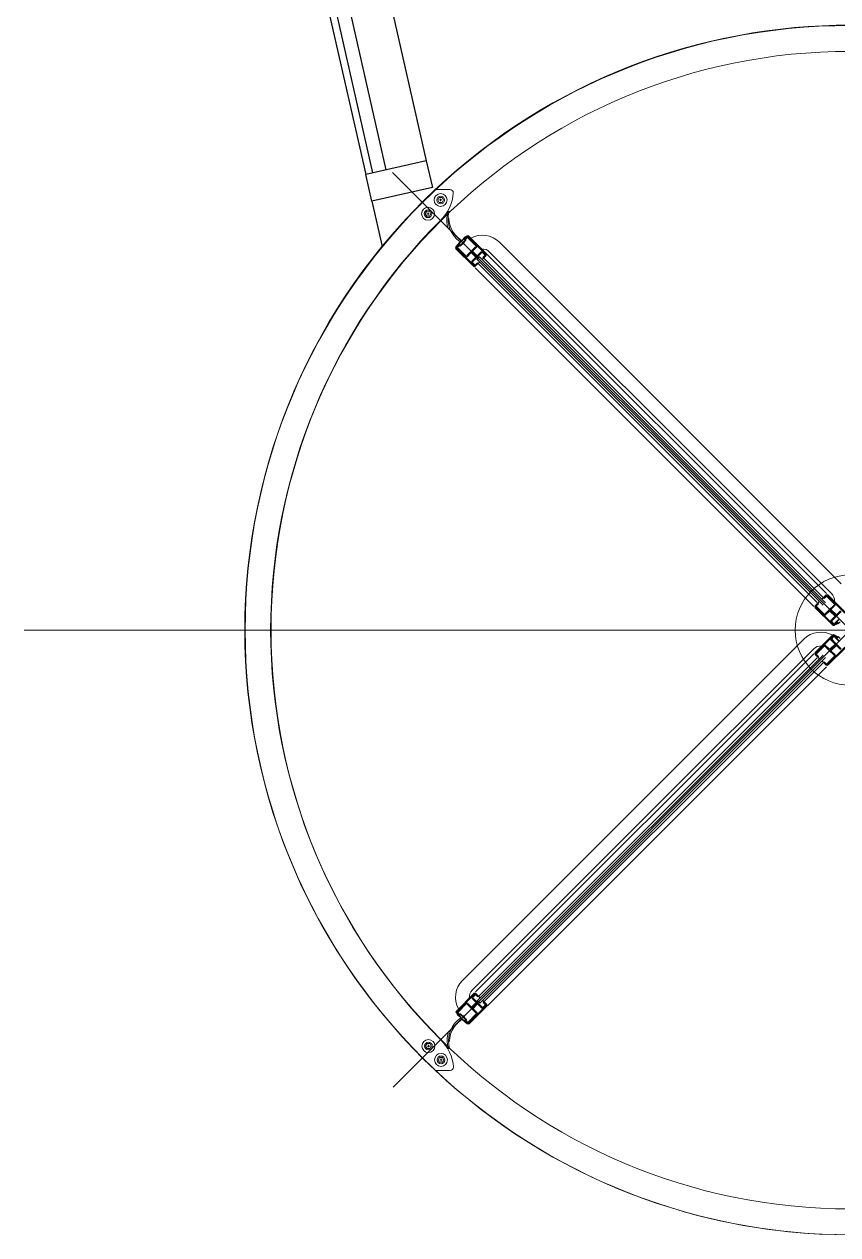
# Model space of a CAD drawing. Header units: inches. Extents: x -399 to 3145, y -842 to 1753.
# Drawn here: x 1074.2 to 1133.2, y -483.9 to -396.1 of the extents above; entities that cross this region are included whole.
import ezdxf

# ---------------------------------------------------------------- set-up
doc = ezdxf.new("R2010")
doc.units = ezdxf.units.IN
doc.header["$MEASUREMENT"] = 0
doc.layers.add('Level 16', color=7, linetype='Continuous', lineweight=9)
doc.layers.add('Level 25', color=7, linetype='Continuous', lineweight=9)

# ---------------------------------------------------------------- blocks, each defined once
blk = doc.blocks.new('1st-Floor-WCB_dwg_CEFAST-825242-Level 1')
at = {"layer": 'Level 25'}
for p, q in [((-0.55, 0), (0.55, 0)), ((0, -0.55), (0, 0.55))]:
    blk.add_line(p, q, dxfattribs=at)
at = {"layer": 'Level 25', "flags": 128}
blk.add_lwpolyline([(-0.62, -1.08), (0.62, -1.08), (1.25, 0), (0.62, 1.08), (-0.62, 1.08), (-1.25, 0)], close=True, dxfattribs=at)
at = {"layer": 'Level 25'}
for radius in [2.86, 1.71]:
    blk.add_circle((0, 0), radius, dxfattribs=at)
blk = doc.blocks.new('1st-Floor-WCB_dwg_CEFAST-825243-Level 1')
at = {"layer": 'Level 25'}
for p, q in [((-0.55, 0), (0.55, 0)), ((0, -0.55), (0, 0.55))]:
    blk.add_line(p, q, dxfattribs=at)
at = {"layer": 'Level 25', "flags": 128}
blk.add_lwpolyline([(-0.62, -1.08), (0.62, -1.08), (1.25, 0), (0.62, 1.08), (-0.62, 1.08), (-1.25, 0)], close=True, dxfattribs=at)
at = {"layer": 'Level 25'}
for radius in [2.86, 1.71]:
    blk.add_circle((0, 0), radius, dxfattribs=at)

msp = doc.modelspace()

# ---------------------------------------------------------------- linework, layer by layer
at = {"layer": 'Level 16', "color": 50, "lineweight": 30}
for p, q in [((1083.099, -330.12), (1100.411, -406.626)), ((1086.025, -329.458), (1103.337, -405.964)), ((1081.581, -330.207), (1098.948, -406.957)), ((1082.124, -330.34), (1099.436, -406.847)), ((1103.337, -405.964), (1098.948, -406.957)), ((1103.337, -405.964), (1103.778, -407.915)), ((1099.389, -408.908), (1098.948, -406.957)), ((1103.778, -407.915), (1099.389, -408.908)), ((1099.389, -408.908), (1100.132, -412.192))]:
    msp.add_line(p, q, dxfattribs=at)
msp.add_arc((1104.027, -408.162), 0.11, 91.00389, 131.43323, dxfattribs=at)
at = {"layer": 'Level 25', "color": 2, "lineweight": 13}
for p, q in [((1133.952, -439.897), (1100.88, -406.825)), ((1105.044, -408.052), (1104.025, -408.052)), ((1103.554, -409.815), (1103.374, -409.815)), ((1103.464, -409.725), (1103.464, -409.905)), ((1105.903, -411.749), (1105.933, -411.777)), ((1106.281, -411.424), (1106.095, -411.61)), ((1106.391, -411.502), (1106.35, -411.543)), ((1106.387, -411.497), (1106.353, -411.531)), ((1106.383, -411.493), (1106.357, -411.519)), ((1106.378, -411.488), (1106.36, -411.506)), ((1106.374, -411.484), (1106.364, -411.494)), ((1106.369, -411.48), (1106.367, -411.482)), ((1106.418, -411.429), (1107.686, -412.697)), ((1105.485, -412.352), (1106.758, -413.625)), ((1105.543, -412.306), (1105.541, -412.308)), ((1105.555, -412.303), (1105.545, -412.313)), ((1105.567, -412.299), (1105.549, -412.317)), ((1105.58, -412.296), (1105.554, -412.322)), ((1105.592, -412.292), (1105.558, -412.326)), ((1105.604, -412.289), (1105.563, -412.33)), ((1105.802, -411.855), (1105.831, -411.882)), ((1106.018, -411.87), (1106.033, -411.884)), ((1106.075, -411.87), (1106.089, -411.884)), ((1106.269, -412.85), (1106.911, -412.208)), ((1106.569, -412.649), (1106.291, -412.927)), ((1106.649, -412.473), (1106.533, -412.589)), ((1106.639, -412.492), (1106.552, -412.578)), ((1106.634, -412.505), (1106.566, -412.574)), ((1106.632, -412.516), (1106.577, -412.572)), ((1106.632, -412.526), (1106.586, -412.571)), ((1106.632, -412.535), (1106.595, -412.571)), ((1106.632, -412.543), (1106.603, -412.572)), ((1106.634, -412.55), (1106.611, -412.573)), ((1106.907, -412.945), (1106.611, -412.649)), ((1106.635, -412.557), (1106.618, -412.575)), ((1106.638, -412.564), (1106.624, -412.577)), ((1106.64, -412.57), (1106.631, -412.58)), ((1106.643, -412.576), (1106.637, -412.582)), ((1106.646, -412.582), (1106.642, -412.586)), ((1106.65, -412.587), (1106.648, -412.589)), ((1106.654, -412.592), (1106.653, -412.593)), ((1106.656, -412.595), (1106.964, -412.903)), ((1106.658, -412.597), (1106.657, -412.597)), ((1106.71, -412.508), (1106.983, -412.235)), ((1107.006, -412.846), (1106.71, -412.55)), ((1107.049, -412.846), (1107.322, -412.573)), ((1107.371, -412.623), (1107.094, -412.9)), ((1107.414, -412.623), (1107.554, -412.763)), ((1107.602, -412.716), (1107.553, -412.765)), ((1120.932, -425.59), (1107.929, -412.587)), ((1121.639, -424.883), (1108.637, -411.88)), ((1106.63, -413.398), (1106.78, -413.548)), ((1106.634, -413.261), (1106.907, -412.988)), ((1106.823, -413.494), (1106.684, -413.353)), ((1106.819, -413.498), (1106.773, -413.545)), ((1106.816, -413.51), (1106.777, -413.549)), ((1106.813, -413.522), (1106.782, -413.554)), ((1106.81, -413.534), (1106.786, -413.558)), ((1106.807, -413.546), (1106.791, -413.562)), ((1106.804, -413.558), (1106.795, -413.567)), ((1106.801, -413.57), (1106.799, -413.571)), ((1106.891, -413.625), (1107.156, -413.36)), ((1132.093, -438.209), (1107.012, -413.115)), ((1131.676, -438.012), (1107.109, -413.435)), ((1132.27, -438.032), (1107.189, -412.938)), ((1107.686, -412.83), (1107.421, -413.095)), ((1107.506, -413.038), (1132.072, -437.614)), ((1107.606, -412.72), (1107.565, -412.761)), ((1107.611, -412.725), (1107.578, -412.758)), ((1107.615, -412.729), (1107.59, -412.754)), ((1107.619, -412.734), (1107.602, -412.751)), ((1107.624, -412.738), (1107.615, -412.747)), ((1107.628, -412.742), (1107.627, -412.744)), ((1107.735, -412.737), (1132.337, -437.349)), ((1106.87, -413.737), (1131.435, -438.302)), ((1133.413, -436.655), (1121.64, -424.882)), ((1132.705, -437.362), (1120.933, -425.589)), ((1131.523, -438.257), (1131.788, -437.992)), ((1132.318, -437.462), (1132.053, -437.727)), ((1132.434, -437.544), (1132.384, -437.594)), ((1132.433, -437.544), (1132.392, -437.586)), ((1132.429, -437.54), (1132.395, -437.574)), ((1132.425, -437.535), (1132.398, -437.562)), ((1132.42, -437.531), (1132.402, -437.55)), ((1132.416, -437.526), (1132.405, -437.537)), ((1132.411, -437.522), (1132.408, -437.525)), ((1133.723, -438.735), (1132.451, -437.462)), ((1132.795, -439.663), (1131.522, -438.389)), ((1131.586, -438.347), (1131.583, -438.351)), ((1131.598, -438.344), (1131.587, -438.355)), ((1131.61, -438.341), (1131.591, -438.36)), ((1131.623, -438.337), (1131.596, -438.364)), ((1131.635, -438.334), (1131.6, -438.368)), ((1132.624, -438.464), (1132.522, -438.566)), ((1132.618, -438.479), (1132.538, -438.559)), ((1132.614, -438.491), (1132.551, -438.555)), ((1132.613, -438.502), (1132.561, -438.554)), ((1132.57, -438.509), (1132.571, -438.511)), ((1132.613, -438.511), (1132.57, -438.553)), ((1132.613, -438.519), (1132.579, -438.553)), ((1132.614, -438.527), (1132.587, -438.554)), ((1132.615, -438.535), (1132.594, -438.556)), ((1132.617, -438.542), (1132.601, -438.558)), ((1132.62, -438.548), (1132.608, -438.56)), ((1132.622, -438.554), (1132.614, -438.562)), ((1132.642, -438.582), (1132.994, -438.934)), ((1132.945, -439.026), (1132.666, -439.305)), ((1132.97, -438.214), (1132.685, -438.499)), ((1133.044, -438.885), (1132.691, -438.532)), ((1133.359, -438.612), (1133.086, -438.885)), ((1134.352, -439.733), (1100.924, -473.16)), ((1132.721, -439.391), (1132.86, -439.533)), ((1132.859, -439.537), (1132.814, -439.583)), ((1132.856, -439.549), (1132.818, -439.587)), ((1132.853, -439.561), (1132.822, -439.592)), ((1132.85, -439.573), (1132.827, -439.596)), ((1132.846, -439.585), (1132.831, -439.6)), ((1132.843, -439.597), (1132.836, -439.605)), ((1187.63, -440.015), (1074.194, -440.015)), ((1130.71, -440.672), (1118.937, -452.445)), ((1132.795, -440.366), (1131.522, -441.64)), ((1132.945, -441.003), (1132.666, -440.724)), ((1132.721, -440.638), (1132.86, -440.496)), ((1132.859, -440.492), (1132.814, -440.447)), ((1132.856, -440.48), (1132.818, -440.442)), ((1132.853, -440.468), (1132.822, -440.438)), ((1132.85, -440.456), (1132.827, -440.433)), ((1132.846, -440.444), (1132.831, -440.429)), ((1132.843, -440.432), (1132.836, -440.425)), ((1131.417, -441.379), (1119.644, -453.152)), ((1131.586, -441.682), (1131.583, -441.679)), ((1131.598, -441.685), (1131.587, -441.674)), ((1131.61, -441.689), (1131.591, -441.67)), ((1131.623, -441.692), (1131.596, -441.665)), ((1131.635, -441.695), (1131.6, -441.661)), ((1131.654, -441.706), (1132.186, -441.174)), ((1133.723, -441.294), (1132.451, -442.567)), ((1132.624, -441.566), (1132.522, -441.463)), ((1132.618, -441.55), (1132.538, -441.471)), ((1132.614, -441.538), (1132.551, -441.474)), ((1132.613, -441.528), (1132.561, -441.476)), ((1132.613, -441.518), (1132.57, -441.476)), ((1132.57, -441.52), (1132.571, -441.518)), ((1132.613, -441.51), (1132.579, -441.476)), ((1132.614, -441.502), (1132.587, -441.475)), ((1132.615, -441.495), (1132.594, -441.474)), ((1132.617, -441.488), (1132.601, -441.472)), ((1132.62, -441.481), (1132.608, -441.47)), ((1132.622, -441.475), (1132.614, -441.467)), ((1132.642, -441.448), (1132.994, -441.095)), ((1132.97, -441.815), (1132.685, -441.53)), ((1133.044, -441.144), (1132.691, -441.497)), ((1133.359, -441.417), (1133.086, -441.144)), ((1106.9, -466.263), (1131.435, -441.727)), ((1132.093, -441.82), (1107.041, -466.885)), ((1131.676, -442.017), (1107.138, -466.565)), ((1132.27, -441.997), (1107.218, -467.062)), ((1107.535, -466.962), (1132.072, -442.416)), ((1131.523, -441.772), (1131.788, -442.037)), ((1132.318, -442.567), (1132.053, -442.302)), ((1132.915, -441.904), (1132.384, -442.435)), ((1132.433, -442.485), (1132.392, -442.443)), ((1132.429, -442.49), (1132.395, -442.455)), ((1132.425, -442.494), (1132.398, -442.468)), ((1132.42, -442.498), (1132.402, -442.48)), ((1132.416, -442.503), (1132.405, -442.492)), ((1132.411, -442.507), (1132.408, -442.504)), ((1107.764, -467.263), (1132.337, -442.681)), ((1118.938, -452.445), (1105.965, -465.419)), ((1119.645, -453.152), (1106.672, -466.126)), ((1105.515, -467.648), (1106.788, -466.375)), ((1106.233, -467.127), (1105.646, -467.715)), ((1106.299, -467.15), (1106.94, -467.792)), ((1106.598, -467.351), (1106.321, -467.073)), ((1106.937, -467.055), (1106.641, -467.351)), ((1106.659, -466.602), (1106.81, -466.452)), ((1106.664, -466.739), (1106.937, -467.012)), ((1106.686, -467.405), (1106.993, -467.097)), ((1107.036, -467.154), (1106.74, -467.45)), ((1106.849, -466.502), (1106.802, -466.455)), ((1106.846, -466.49), (1106.807, -466.451)), ((1106.842, -466.478), (1106.811, -466.446)), ((1106.839, -466.466), (1106.816, -466.442)), ((1106.836, -466.454), (1106.82, -466.438)), ((1106.833, -466.442), (1106.824, -466.433)), ((1106.83, -466.43), (1106.829, -466.429)), ((1106.92, -466.375), (1107.185, -466.64)), ((1107.078, -467.154), (1107.351, -467.427)), ((1107.401, -467.377), (1107.123, -467.1)), ((1107.715, -467.17), (1107.45, -466.905)), ((1105.572, -467.694), (1105.57, -467.692)), ((1105.585, -467.697), (1105.574, -467.687)), ((1105.597, -467.701), (1105.579, -467.683)), ((1105.609, -467.704), (1105.583, -467.678)), ((1105.621, -467.708), (1105.588, -467.674)), ((1105.634, -467.711), (1105.592, -467.67)), ((1106.963, -467.857), (1106.376, -468.444)), ((1106.447, -468.571), (1107.715, -467.303)), ((1106.678, -467.527), (1106.563, -467.411)), ((1106.668, -467.508), (1106.582, -467.422)), ((1106.664, -467.495), (1106.595, -467.426)), ((1106.662, -467.484), (1106.606, -467.428)), ((1106.661, -467.474), (1106.616, -467.429)), ((1106.661, -467.465), (1106.624, -467.429)), ((1106.662, -467.457), (1106.632, -467.428)), ((1106.663, -467.45), (1106.64, -467.427)), ((1106.665, -467.443), (1106.647, -467.425)), ((1106.667, -467.436), (1106.654, -467.423)), ((1106.669, -467.43), (1106.66, -467.42)), ((1106.672, -467.424), (1106.666, -467.418)), ((1106.676, -467.418), (1106.672, -467.414)), ((1106.679, -467.413), (1106.677, -467.411)), ((1106.683, -467.408), (1106.682, -467.407)), ((1106.687, -467.403), (1106.687, -467.403)), ((1106.74, -467.492), (1107.013, -467.765)), ((1107.443, -467.377), (1107.584, -467.237)), ((1107.635, -467.28), (1107.595, -467.239)), ((1107.64, -467.275), (1107.607, -467.242)), ((1107.644, -467.271), (1107.619, -467.246)), ((1107.649, -467.266), (1107.632, -467.249)), ((1107.653, -467.262), (1107.644, -467.253)), ((1107.658, -467.258), (1107.657, -467.256)), ((1105.831, -468.145), (1105.861, -468.118)), ((1105.933, -468.251), (1105.963, -468.223)), ((1106.048, -468.13), (1106.062, -468.116)), ((1106.104, -468.13), (1106.118, -468.116)), ((1106.31, -468.576), (1106.124, -468.39)), ((1106.421, -468.498), (1106.379, -468.457)), ((1106.416, -468.503), (1106.383, -468.469)), ((1106.412, -468.507), (1106.386, -468.481)), ((1106.408, -468.512), (1106.39, -468.494)), ((1106.403, -468.516), (1106.393, -468.506)), ((1106.399, -468.52), (1106.397, -468.518)), ((1103.584, -470.185), (1103.404, -470.185)), ((1103.494, -470.275), (1103.494, -470.095)), ((1105.059, -471.963), (1104.04, -471.963))]:
    msp.add_line(p, q, dxfattribs=at)
at = {"layer": 'Level 25', "color": 2, "lineweight": 13, "flags": 128}
for points in [[(1105.032, -410.871), (1104.924, -410.88), (1104.858, -410.645), (1104.821, -410.402), (1104.815, -410.158), (1104.839, -409.914), (1104.898, -409.649), (1104.992, -409.641), (1104.933, -409.909), (1104.912, -410.182), (1104.93, -410.456), (1104.985, -410.724), (1105.077, -410.982), (1105.204, -411.225), (1105.363, -411.448), (1105.552, -411.647), (1105.801, -411.855), (1105.548, -412.108), (1105.573, -412.132)], [(1105.895, -411.741), (1105.645, -411.552), (1105.456, -411.366), (1105.296, -411.156), (1105.165, -410.925), (1105.068, -410.679), (1105.006, -410.422), (1104.981, -410.159), (1104.97, -410.125), (1104.934, -410.119), (1104.915, -410.144)], [(1106.191, -411.514), (1106.165, -411.488), (1105.904, -411.749)], [(1106.018, -411.87), (1106.156, -411.731), (1106.068, -411.642), (1105.934, -411.777)], [(1106.241, -411.563), (1106.269, -411.591), (1106.171, -411.689), (1106.213, -411.731), (1106.074, -411.869)], [(1106.326, -411.478), (1106.143, -411.661), (1106.094, -411.611)], [(1106.934, -412.143), (1106.346, -411.556), (1106.368, -411.478), (1107.632, -412.742), (1107.553, -412.765), (1107.604, -412.714)], [(1106.347, -411.555), (1106.396, -411.506), (1106.346, -411.556)], [(1105.49, -412.215), (1105.671, -412.034), (1105.72, -412.084), (1105.539, -412.265)], [(1106.204, -412.873), (1105.617, -412.285), (1105.539, -412.307), (1106.803, -413.571), (1106.823, -413.494), (1106.775, -413.543)], [(1105.617, -412.285), (1105.567, -412.335), (1105.616, -412.286)], [(1106.09, -411.885), (1105.945, -412.03), (1105.931, -412.016), (1105.792, -412.154), (1105.749, -412.11), (1105.65, -412.209), (1105.622, -412.182)], [(1105.831, -411.882), (1105.703, -412.009), (1105.792, -412.098), (1105.93, -411.959), (1105.945, -411.973), (1106.033, -411.885)], [(1107.098, -412.896), (1106.961, -413.033), (1106.684, -413.31)], [(1107.09, -413.426), (1107.04, -413.376), (1106.846, -413.571)], [(1106.939, -413.055), (1107.182, -412.944), (1107.005, -413.121), (1107.116, -412.878)], [(1106.975, -413.016), (1107.08, -412.912), (1106.978, -413.005), (1107.067, -412.919), (1106.981, -412.994), (1107.056, -412.92), (1106.988, -412.978), (1107.042, -412.925), (1106.99, -412.965), (1107.029, -412.925), (1106.99, -412.952), (1107.014, -412.926), (1106.987, -412.944), (1107, -412.923), (1106.984, -412.933), (1106.989, -412.922), (1106.977, -412.925), (1106.977, -412.917), (1106.974, -412.912), (1106.971, -412.91)], [(1107.632, -412.784), (1107.437, -412.979), (1107.487, -413.029)], [(1131.577, -438.302), (1131.771, -438.108), (1131.722, -438.058)], [(1132.119, -437.661), (1132.169, -437.711), (1132.363, -437.516)], [(1132.228, -438.855), (1132.501, -438.583), (1132.915, -438.168)], [(1133.669, -438.781), (1132.405, -437.516), (1132.384, -437.594), (1132.915, -438.126)], [(1131.576, -438.345), (1131.654, -438.323), (1132.186, -438.855)], [(1132.812, -439.581), (1132.86, -439.533), (1132.84, -439.609), (1131.576, -438.345)], [(1131.654, -438.323), (1131.605, -438.373), (1131.647, -438.331)], [(1132.945, -438.984), (1132.617, -438.656), (1132.573, -438.637), (1132.528, -438.656), (1132.274, -438.91)], [(1133.409, -438.662), (1133.136, -438.934), (1132.999, -439.071), (1132.721, -439.349)], [(1133.009, -439.058), (1133.12, -438.949), (1133.014, -439.049), (1133.109, -438.954), (1133.02, -439.042), (1133.097, -438.959), (1133.02, -439.034), (1133.085, -438.962), (1133.023, -439.024), (1133.073, -438.964), (1133.025, -439.016), (1133.069, -438.962), (1133.023, -439.007), (1133.055, -438.966), (1133.026, -438.989), (1133.045, -438.967), (1133.024, -438.98), (1133.037, -438.964), (1133.021, -438.973), (1133.027, -438.96), (1133.018, -438.961), (1133.018, -438.954), (1133.011, -438.954), (1133.01, -438.949)], [(1132.882, -439.609), (1133.063, -439.428), (1133.113, -439.478), (1132.927, -439.663)], [(1133.188, -439.495), (1133.092, -439.399), (1133.23, -439.261), (1133.203, -439.233), (1132.938, -439.498), (1132.965, -439.526)], [(1133.324, -439.41), (1133.187, -439.55), (1133.137, -439.501), (1133.039, -439.6), (1133.014, -439.576)], [(1131.576, -441.685), (1132.84, -440.42), (1132.86, -440.496), (1132.812, -440.448)], [(1132.721, -440.681), (1132.999, -440.958), (1133.136, -441.095), (1133.409, -441.368)], [(1132.927, -440.366), (1133.113, -440.552), (1133.063, -440.601), (1132.882, -440.42)], [(1133.188, -440.534), (1133.092, -440.63), (1133.23, -440.769), (1133.203, -440.796), (1132.938, -440.531), (1132.965, -440.503)], [(1133.324, -440.619), (1133.187, -440.479), (1133.137, -440.529), (1133.039, -440.429), (1133.014, -440.454)], [(1131.647, -441.699), (1131.605, -441.656), (1131.654, -441.706), (1131.576, -441.685)], [(1132.228, -441.174), (1132.501, -441.447), (1132.915, -441.861)], [(1132.945, -441.045), (1132.617, -441.374), (1132.573, -441.392), (1132.528, -441.374), (1132.274, -441.119)], [(1132.434, -442.485), (1132.384, -442.435), (1132.405, -442.513), (1133.669, -441.249)], [(1133.009, -440.971), (1133.12, -441.081), (1133.014, -440.98), (1133.109, -441.075), (1133.02, -440.987), (1133.097, -441.07), (1133.02, -440.995), (1133.085, -441.067), (1133.023, -441.006), (1133.073, -441.065), (1133.025, -441.013), (1133.069, -441.067), (1133.023, -441.022), (1133.055, -441.063), (1133.026, -441.04), (1133.045, -441.063), (1133.024, -441.049), (1133.037, -441.065), (1133.021, -441.057), (1133.027, -441.069), (1133.018, -441.068), (1133.018, -441.076), (1133.011, -441.076), (1133.01, -441.081)], [(1131.722, -441.971), (1131.771, -441.921), (1131.577, -441.727)], [(1132.119, -442.368), (1132.169, -442.319), (1132.363, -442.513)], [(1105.646, -467.714), (1105.596, -467.665), (1105.646, -467.715), (1105.569, -467.693), (1106.833, -466.429), (1106.853, -466.506)], [(1106.804, -466.457), (1106.853, -466.506), (1106.713, -466.647)], [(1106.713, -466.69), (1106.991, -466.967), (1107.128, -467.104)], [(1107.119, -466.574), (1107.069, -466.624), (1106.875, -466.429)], [(1107.145, -467.122), (1107.035, -466.879), (1107.212, -467.056), (1106.969, -466.945)], [(1107.004, -466.984), (1107.11, -467.088), (1107.007, -466.995), (1107.097, -467.081), (1107.01, -467.006), (1107.086, -467.08), (1107.018, -467.022), (1107.071, -467.075), (1107.019, -467.035), (1107.058, -467.075), (1107.019, -467.048), (1107.044, -467.074), (1107.017, -467.056), (1107.029, -467.077), (1107.013, -467.067), (1107.019, -467.078), (1107.007, -467.075), (1107.007, -467.083), (1107.003, -467.088), (1107, -467.09)], [(1107.516, -466.971), (1107.467, -467.021), (1107.661, -467.216)], [(1105.602, -467.868), (1105.577, -467.892), (1105.831, -468.145), (1105.582, -468.353), (1105.393, -468.552), (1105.233, -468.775), (1105.106, -469.018), (1105.014, -469.276), (1104.959, -469.544), (1104.942, -469.818), (1104.963, -470.091), (1105.021, -470.359), (1104.928, -470.351), (1104.868, -470.086), (1104.844, -469.842), (1104.85, -469.598), (1104.887, -469.355), (1104.953, -469.12), (1105.061, -469.129)], [(1105.569, -467.735), (1105.749, -467.916), (1105.7, -467.966), (1105.519, -467.785)], [(1106.119, -468.115), (1105.974, -467.97), (1105.96, -467.984), (1105.822, -467.846), (1105.778, -467.89), (1105.679, -467.791), (1105.652, -467.818)], [(1105.86, -468.118), (1105.733, -467.991), (1105.821, -467.902), (1105.96, -468.041), (1105.974, -468.027), (1106.062, -468.115)], [(1107.582, -467.235), (1107.661, -467.258), (1106.397, -468.522), (1106.376, -468.444), (1106.425, -468.494), (1106.376, -468.445)], [(1107.631, -467.284), (1107.582, -467.235), (1107.633, -467.286)], [(1105.924, -468.259), (1105.674, -468.448), (1105.486, -468.634), (1105.325, -468.844), (1105.195, -469.075), (1105.098, -469.321), (1105.036, -469.578), (1105.01, -469.841), (1104.999, -469.875), (1104.964, -469.881), (1104.945, -469.856)], [(1105.933, -468.251), (1106.194, -468.512), (1106.221, -468.486)], [(1106.047, -468.13), (1106.186, -468.269), (1106.098, -468.358), (1105.963, -468.223)], [(1106.27, -468.437), (1106.299, -468.409), (1106.201, -468.311), (1106.242, -468.269), (1106.104, -468.131)], [(1106.355, -468.522), (1106.173, -468.339), (1106.123, -468.389)]]:
    msp.add_lwpolyline(points, dxfattribs=at)
at = {"layer": 'Level 25', "color": 2, "lineweight": 13}
for radius in [43.86, 41.985, 4]:
    msp.add_circle((1134.07, -440.015), radius, dxfattribs=at)
for centre, radius, start, end in [((1134.055, -440), 43.875, 46.65252, 133.31922), ((1134.055, -440), 43.875, 133.31921, 226.71066), ((1102.189, -408.066), 3.114, 314.11134, 355.65899), ((1105.044, -408.302), 0.25, 0, 90), ((1134.055, -440), 42, 135, 225.02829), ((1106.347, -411.5), 0.1, 45.00002, 134.99985), ((1106.347, -411.5), 0.03, 45.00002, 134.99985), ((1107.399, -413.117), 1.75, 44.99993, 118.39991), ((1105.561, -412.286), 0.1, 135.00015, 225.00002), ((1105.561, -412.286), 0.03, 135.00015, 225.00002), ((1106.59, -412.671), 0.1, 45, 135), ((1106.59, -412.671), 0.03, 45, 135), ((1106.732, -412.529), 0.1, 135, 225), ((1106.732, -412.529), 0.03, 135, 225), ((1106.913, -412.164), 0.03, 315, 45), ((1106.913, -412.164), 0.1, 315, 45), ((1107.393, -412.644), 0.1, 45, 135), ((1107.399, -413.117), 0.75, 44.99995, 93.19385), ((1107.393, -412.644), 0.03, 45, 135), ((1107.611, -412.763), 0.1, 315, 45.00002), ((1106.225, -412.852), 0.1, 225, 315), ((1106.225, -412.852), 0.03, 225, 315), ((1106.705, -413.332), 0.1, 135, 225), ((1106.705, -413.332), 0.03, 135, 225), ((1106.824, -413.55), 0.03, 224.97239, 314.99997), ((1106.886, -412.967), 0.03, 315.00011, 45), ((1107.028, -412.825), 0.1, 225, 314.99989), ((1106.886, -412.967), 0.1, 315.00011, 45), ((1107.028, -412.825), 0.03, 225, 314.99989), ((1107.2, -413.404), 0.0625, 45, 134.99997), ((1107.465, -413.139), 0.0625, 135, 225), ((1107.611, -412.763), 0.03, 315, 45.00002), ((1106.824, -413.55), 0.1, 224.97239, 314.99997), ((1131.743, -437.948), 0.0625, 314.98249, 44.98245), ((1132.009, -437.683), 0.0625, 224.98248, 314.98243), ((1132.384, -437.537), 0.1, 44.98246, 134.98243), ((1132.384, -437.537), 0.03, 44.98246, 134.98243), ((1132.175, -437.892), 0.75, 356.75277, 44.99998), ((1132.894, -438.147), 0.03, 315, 44.98244), ((1132.894, -438.147), 0.1, 315, 44.98244), ((1131.598, -438.323), 0.1, 134.98249, 224.98248), ((1131.598, -438.323), 0.03, 134.98249, 224.98248), ((1132.207, -438.834), 0.1, 224.98248, 315), ((1132.207, -438.834), 0.03, 224.98248, 315), ((1132.572, -438.653), 0.1, 44.98255, 135.21119), ((1132.713, -438.511), 0.1, 135.21119, 224.98255), ((1132.713, -438.511), 0.03, 135.21119, 224.98255), ((1132.924, -439.005), 0.03, 314.98242, 44.98255), ((1133.065, -438.864), 0.1, 224.98255, 314.98235), ((1132.924, -439.005), 0.1, 314.98242, 44.98255), ((1133.065, -438.864), 0.03, 224.98255, 314.98235), ((1132.742, -439.37), 0.1, 134.98246, 224.98248), ((1132.742, -439.37), 0.03, 134.98246, 224.98248), ((1132.861, -439.588), 0.1, 224.98248, 314.98248), ((1132.861, -439.588), 0.03, 224.98248, 314.98248), ((1131.947, -441.909), 1.75, 61.57065, 134.99995), ((1132.742, -440.659), 0.1, 135.01752, 225.01754), ((1132.742, -440.659), 0.03, 135.01752, 225.01754), ((1132.861, -440.442), 0.1, 45.01752, 135.01752), ((1132.861, -440.442), 0.03, 45.01752, 135.01752), ((1131.947, -441.909), 0.75, 86.75277, 134.99998), ((1131.598, -441.706), 0.1, 135.01752, 225.01751), ((1131.598, -441.706), 0.03, 135.01752, 225.01751), ((1132.207, -441.195), 0.1, 45, 135.01752), ((1132.207, -441.195), 0.03, 45, 135.01752), ((1132.572, -441.376), 0.1, 224.78881, 315.01745), ((1132.713, -441.518), 0.1, 135.01745, 224.78881), ((1132.713, -441.518), 0.03, 135.01745, 224.78881), ((1132.924, -441.024), 0.03, 315.01745, 45.01758), ((1132.924, -441.024), 0.1, 315.01745, 45.01758), ((1133.065, -441.166), 0.1, 45.01765, 135.01745), ((1133.065, -441.166), 0.03, 45.01765, 135.01745), ((1131.743, -442.081), 0.0625, 315.01755, 45.01751), ((1132.009, -442.346), 0.0625, 45.01757, 135.01752), ((1132.384, -442.492), 0.1, 225.01757, 315.01754), ((1132.384, -442.492), 0.03, 225.01757, 315.01754), ((1132.894, -441.882), 0.03, 315.01756, 45), ((1132.894, -441.882), 0.1, 315.01756, 45), ((1107.202, -466.656), 1.75, 134.99993, 208.39991), ((1107.202, -466.656), 0.75, 134.99995, 183.19385), ((1106.255, -467.148), 0.1, 45, 135), ((1106.255, -467.148), 0.03, 45, 135), ((1106.735, -466.668), 0.1, 135, 225), ((1106.735, -466.668), 0.03, 135, 225), ((1106.854, -466.45), 0.1, 45.00003, 135.02761), ((1106.854, -466.45), 0.03, 45.00003, 135.02761), ((1106.916, -467.033), 0.03, 315, 44.99989), ((1106.916, -467.033), 0.1, 315, 44.99989), ((1107.057, -467.175), 0.1, 45.00011, 135), ((1107.057, -467.175), 0.03, 45.00011, 135), ((1107.229, -466.596), 0.0625, 225.00003, 315), ((1107.494, -466.861), 0.0625, 135, 225), ((1105.59, -467.714), 0.1, 134.99998, 224.99985), ((1105.59, -467.714), 0.03, 134.99998, 224.99985), ((1106.619, -467.329), 0.1, 225, 315), ((1106.619, -467.329), 0.03, 225, 315), ((1106.761, -467.471), 0.1, 135, 225), ((1106.761, -467.471), 0.03, 135, 225), ((1106.942, -467.836), 0.03, 315, 45), ((1106.942, -467.836), 0.1, 315, 45), ((1107.422, -467.356), 0.1, 225, 315), ((1107.422, -467.356), 0.03, 225, 315), ((1107.64, -467.237), 0.03, 314.99998, 45), ((1107.64, -467.237), 0.1, 314.99998, 45), ((1106.376, -468.5), 0.1, 225.00015, 314.99998), ((1106.376, -468.5), 0.03, 225.00015, 314.99998), ((1102.204, -471.949), 3.114, 4.34101, 45.88866), ((1134.055, -440), 43.875, 226.71066, 313.31643), ((1104.041, -471.857), 0.106, 228.53696, 269.39491), ((1105.059, -471.713), 0.25, 270, 0)]:
    msp.add_arc(centre, radius, start, end, dxfattribs=at)

# ---------------------------------------------------------------- block references
at = {"xscale": 0.1640419947506442, "yscale": 0.1640419947506442, "zscale": 0.1640419947506442, "rotation": 180}
for p in [(1104.375, -408.813), (1103.466, -409.813)]:
    msp.add_blockref('1st-Floor-WCB_dwg_CEFAST-825243-Level 1', p, dxfattribs=at)
at = {"extrusion": (0, 0, -1), "xscale": 0.1640419947506442, "yscale": 0.1640419947506442, "zscale": -0.1640419947506442}
for p in [(-1103.493, -470.187), (-1104.403, -471.187)]:
    msp.add_blockref('1st-Floor-WCB_dwg_CEFAST-825242-Level 1', p, dxfattribs=at)

doc.saveas('drawing.dxf')
